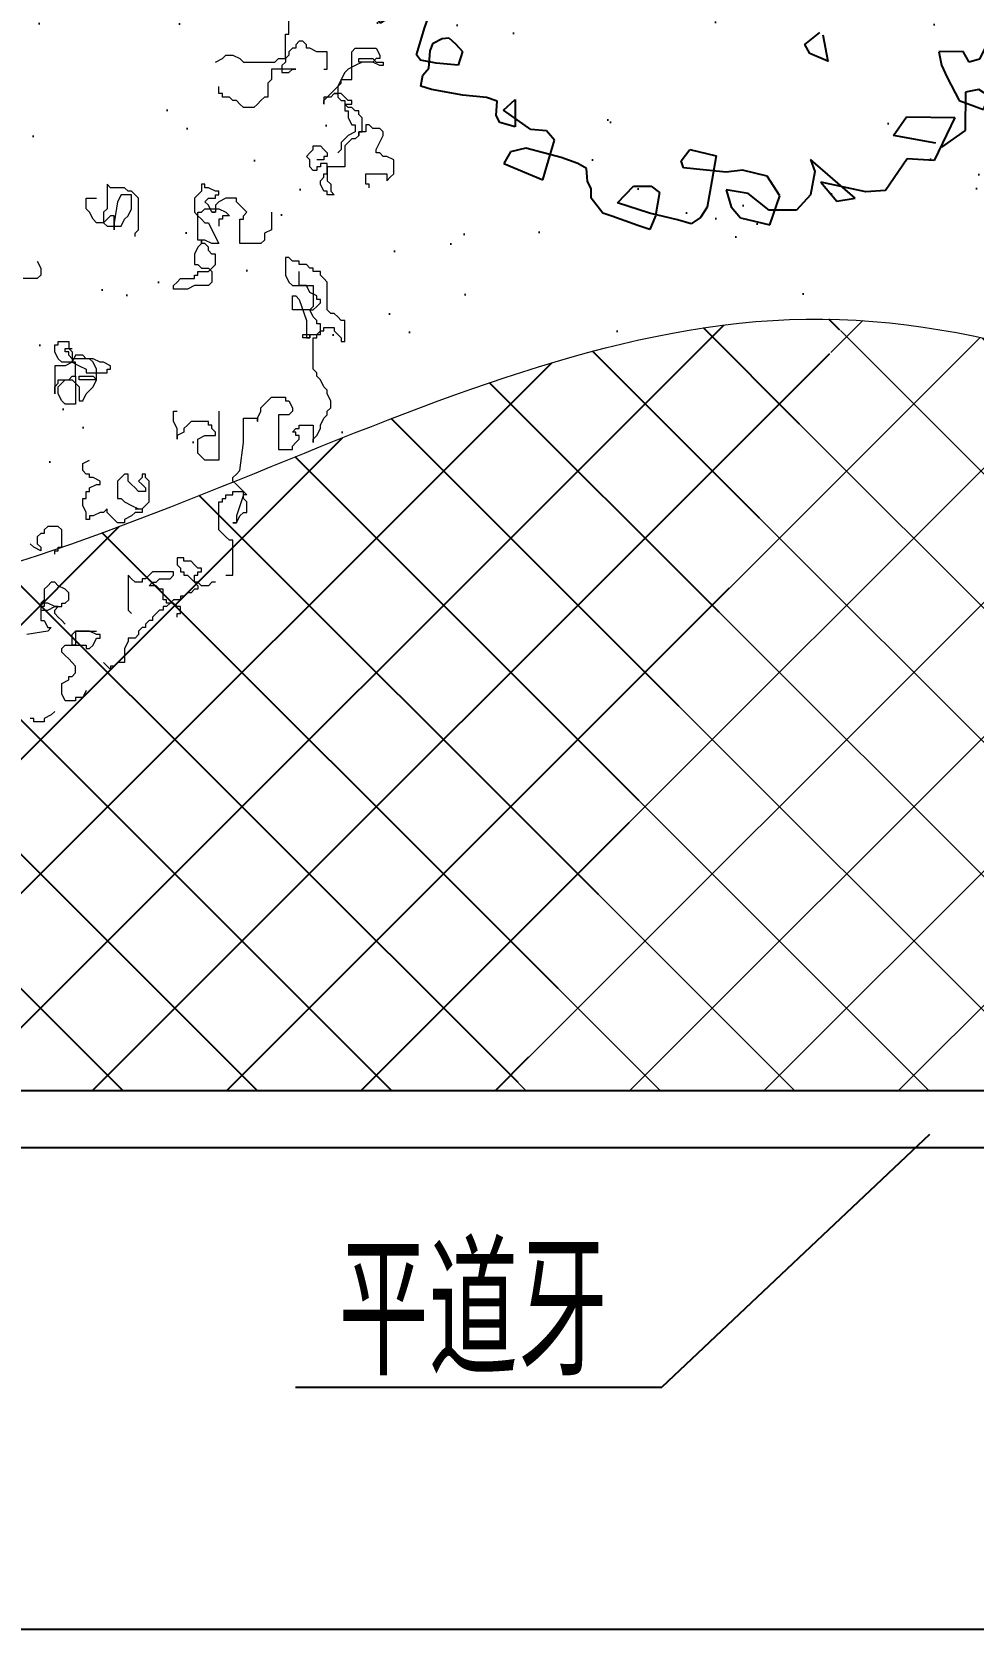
# Model space of a CAD drawing. Extents: x -95 to 325, y -1215 to -918.
# Drawn here: x -1.77 to 20.25, y -1109.9 to -1072.52 of the extents above; entities that cross this region are included whole.
import ezdxf

# ---------------------------------------------------------------- set-up
doc = ezdxf.new("R2010")
doc.units = 0
doc.layers.get('0').update_dxf_attribs({"linetype": 'CONTINUOUS'})
for name, color, linetype in [('PP-COM', 7, 'CONTINUOUS'), ('尺寸标注', 7, 'CONTINUOUS'), ('植物', 3, 'CONTINUOUS'), ('福建茶', 76, 'CONTINUOUS'), ('马尼拉草', 80, 'CONTINUOUS')]:
    doc.layers.add(name, color=color, linetype=linetype)
doc.styles.get("Standard").update_dxf_attribs({"font": 'simplex1.shx', "width": 0.7, "bigfont": 'hztxt.shx'})

# ---------------------------------------------------------------- blocks, each defined once
blk = doc.blocks.new('tulia')
at = {"color": 3, "lineweight": 0}
for p, q in [((196.65, 274.966), (196.65, 275.026)), ((196.65, 275.026), (196.83, 275.026)), ((196.83, 275.026), (196.83, 274.966)), ((196.471, 274.847), (196.531, 274.906)), ((196.531, 274.906), (196.65, 274.966)), ((196.83, 274.966), (196.889, 274.966)), ((195.934, 274.488), (195.993, 274.608)), ((195.993, 274.608), (196.113, 274.608)), ((196.113, 274.608), (196.113, 274.667)), ((196.113, 274.667), (196.292, 274.667)), ((196.292, 274.667), (196.352, 274.548)), ((196.352, 274.548), (196.352, 274.369)), ((196.173, 274.25), (196.113, 274.19)), ((196.113, 274.19), (196.113, 274.071)), ((196.232, 274.25), (196.173, 274.25)), ((196.352, 274.369), (196.232, 274.309)), ((196.232, 274.309), (196.232, 274.25)), ((195.277, 273.772), (195.277, 274.011)), ((195.277, 274.011), (195.396, 274.011)), ((195.396, 274.011), (195.456, 274.071)), ((195.456, 274.071), (195.516, 274.071)), ((195.516, 274.071), (195.516, 274.13)), ((195.516, 274.13), (195.635, 274.011)), ((196.113, 274.071), (196.173, 274.011)), ((196.173, 274.011), (196.232, 273.951)), ((196.232, 273.951), (196.292, 273.892)), ((196.292, 273.892), (196.352, 273.832)), ((195.217, 273.653), (195.277, 273.772)), ((195.217, 273.593), (195.217, 273.653)), ((195.814, 273.713), (195.755, 273.593)), ((195.874, 273.772), (195.814, 273.713)), ((195.934, 273.772), (195.874, 273.772)), ((195.934, 273.713), (195.934, 273.772)), ((196.292, 273.713), (195.934, 273.713)), ((196.113, 273.474), (196.113, 273.713)), ((196.113, 273.713), (196.173, 273.713)), ((196.173, 273.713), (196.173, 273.534)), ((196.352, 273.772), (196.292, 273.713)), ((196.352, 273.832), (196.352, 273.772)), ((194.859, 273.295), (194.919, 273.355)), ((194.919, 273.355), (194.919, 273.414)), ((194.919, 273.414), (194.978, 273.414)), ((194.978, 273.414), (195.038, 273.474)), ((195.038, 273.534), (195.098, 273.593)), ((195.038, 273.474), (195.038, 273.534)), ((195.098, 273.593), (195.217, 273.593)), ((195.755, 273.593), (195.695, 273.593)), ((195.695, 273.593), (195.695, 273.534)), ((195.695, 273.534), (195.755, 273.534)), ((195.755, 273.534), (195.874, 273.474)), ((196.113, 273.474), (195.755, 273.474)), ((195.874, 273.474), (196.113, 273.474)), ((196.173, 273.534), (196.113, 273.474)), ((196.292, 273.355), (196.352, 273.295)), ((196.531, 273.414), (196.591, 273.474)), ((196.591, 273.414), (196.531, 273.414)), ((196.591, 273.474), (196.949, 273.534)), ((196.65, 273.295), (196.591, 273.414)), ((194.381, 273.176), (194.321, 273.176)), ((194.321, 273.176), (194.321, 273.056)), ((194.381, 273.235), (194.381, 273.176)), ((194.62, 273.056), (194.62, 273.116)), ((194.62, 273.116), (194.68, 273.116)), ((194.68, 273.116), (194.739, 273.176)), ((194.739, 273.176), (194.799, 273.235)), ((194.799, 273.235), (194.799, 273.295)), ((194.799, 273.295), (194.859, 273.295)), ((195.217, 273.116), (195.157, 273.176)), ((195.217, 272.519), (195.217, 273.116)), ((196.352, 273.295), (196.412, 273.235)), ((196.412, 273.235), (196.471, 273.176)), ((196.471, 273.116), (196.412, 273.056)), ((196.471, 273.176), (196.471, 273.116)), ((196.591, 273.116), (196.471, 273.056)), ((196.71, 273.116), (196.591, 273.116)), ((196.71, 273.295), (196.65, 273.295)), ((196.71, 273.056), (196.71, 273.295)), ((196.71, 272.997), (196.71, 273.116)), ((194.082, 272.758), (194.142, 272.818)), ((194.142, 272.818), (194.202, 272.818)), ((194.202, 272.818), (194.262, 272.877)), ((194.262, 272.877), (194.321, 272.877)), ((194.321, 273.056), (194.381, 273.056)), ((194.321, 272.877), (194.321, 272.937)), ((194.321, 272.937), (194.441, 272.937)), ((194.381, 273.056), (194.441, 272.997)), ((194.441, 272.937), (194.5, 272.997)), ((194.441, 272.997), (194.56, 272.997)), ((194.5, 272.997), (194.56, 273.056)), ((194.56, 273.056), (194.62, 273.056)), ((194.56, 272.997), (194.56, 272.937)), ((194.56, 272.937), (194.62, 272.937)), ((194.62, 272.937), (194.62, 272.758)), ((196.292, 272.997), (196.232, 272.937)), ((196.232, 272.937), (196.232, 272.818)), ((196.232, 272.818), (196.292, 272.758)), ((196.352, 272.997), (196.292, 272.997)), ((196.412, 273.056), (196.352, 273.056)), ((196.352, 273.056), (196.352, 272.997)), ((196.471, 273.056), (196.412, 273.056)), ((196.412, 273.056), (196.471, 273.056)), ((196.471, 273.056), (196.591, 272.997)), ((196.591, 272.997), (196.65, 272.997)), ((196.65, 272.997), (196.65, 273.056)), ((196.65, 273.056), (196.71, 273.056)), ((196.65, 272.937), (196.71, 272.997)), ((196.65, 272.758), (196.65, 272.937)), ((193.545, 272.519), (193.425, 272.519)), ((193.425, 272.519), (193.425, 271.922)), ((193.724, 272.638), (193.784, 272.638)), ((193.784, 272.638), (193.844, 272.698)), ((193.844, 272.698), (193.963, 272.698)), ((193.963, 272.698), (194.023, 272.638)), ((194.023, 272.698), (194.023, 272.758)), ((194.023, 272.758), (194.082, 272.758)), ((194.082, 272.638), (194.023, 272.698)), ((194.023, 272.638), (194.082, 272.638)), ((194.082, 272.519), (194.023, 272.519)), ((194.023, 272.519), (194.023, 272.459)), ((194.082, 272.638), (194.082, 272.519)), ((194.142, 272.579), (194.082, 272.638)), ((194.202, 272.519), (194.142, 272.579)), ((194.262, 272.519), (194.202, 272.519)), ((194.262, 272.459), (194.262, 272.519)), ((194.5, 272.579), (194.441, 272.519)), ((194.441, 272.519), (194.441, 272.459)), ((194.68, 272.579), (194.5, 272.579)), ((194.62, 272.758), (194.68, 272.758)), ((194.68, 272.758), (194.739, 272.698)), ((194.739, 272.638), (194.68, 272.579)), ((194.739, 272.698), (194.859, 272.698)), ((194.799, 272.638), (194.739, 272.638)), ((194.859, 272.698), (194.799, 272.638)), ((194.799, 272.459), (194.859, 272.519)), ((194.859, 272.519), (194.919, 272.579)), ((194.919, 272.579), (194.978, 272.579)), ((194.978, 272.579), (194.978, 272.638)), ((194.978, 272.638), (195.098, 272.638)), ((195.098, 272.638), (195.157, 272.579)), ((195.157, 272.579), (195.217, 272.519)), ((196.292, 272.758), (196.412, 272.698)), ((196.412, 272.698), (196.471, 272.638)), ((196.471, 272.638), (196.531, 272.638)), ((196.531, 272.638), (196.591, 272.698)), ((196.591, 272.698), (196.65, 272.758)), ((194.023, 272.459), (193.963, 272.459)), ((193.963, 272.459), (193.963, 272.4)), ((193.963, 272.4), (194.023, 272.4)), ((194.023, 272.4), (194.082, 272.34)), ((194.082, 272.34), (194.142, 272.28)), ((194.142, 272.28), (194.262, 272.28)), ((194.321, 272.459), (194.262, 272.459)), ((194.262, 272.28), (194.262, 272.221)), ((194.321, 272.4), (194.321, 272.459)), ((194.381, 272.34), (194.321, 272.4)), ((194.381, 272.221), (194.381, 272.34)), ((194.441, 272.459), (194.799, 272.459)), ((194.262, 272.221), (194.381, 272.221)), ((196.412, 272.042), (196.352, 272.042)), ((196.352, 272.042), (196.352, 271.743)), ((196.471, 272.101), (196.412, 272.101)), ((196.412, 272.101), (196.412, 272.042)), ((196.471, 272.161), (196.471, 272.101)), ((196.71, 272.042), (196.71, 272.101)), ((196.71, 272.101), (196.83, 272.042)), ((196.77, 271.982), (196.71, 272.042)), ((196.77, 271.863), (196.77, 271.982)), ((196.83, 272.042), (196.889, 271.982)), ((193.425, 271.922), (193.485, 271.922)), ((193.485, 271.922), (193.545, 271.863)), ((193.545, 271.863), (193.605, 271.803)), ((193.605, 271.803), (193.664, 271.743)), ((193.664, 271.743), (193.664, 271.266)), ((196.352, 271.743), (196.412, 271.684)), ((196.591, 271.684), (196.65, 271.743)), ((196.65, 271.743), (196.65, 271.803)), ((196.65, 271.803), (196.71, 271.803)), ((196.71, 271.803), (196.77, 271.863)), ((193.246, 271.445), (193.187, 271.445)), ((193.187, 271.445), (193.187, 271.266)), ((193.246, 271.147), (193.366, 271.505)), ((193.306, 271.505), (193.246, 271.445)), ((193.366, 271.624), (193.306, 271.505)), ((193.366, 271.505), (193.366, 271.624)), ((193.366, 271.624), (193.425, 271.624)), ((193.425, 271.624), (193.366, 271.624)), ((194.978, 271.385), (194.978, 271.445)), ((194.978, 271.445), (195.098, 271.445)), ((195.098, 271.445), (195.157, 271.505)), ((195.157, 271.505), (195.277, 271.564)), ((195.277, 271.564), (195.277, 271.624)), ((195.277, 271.624), (195.396, 271.624)), ((195.396, 271.624), (195.456, 271.564)), ((195.456, 271.564), (195.575, 271.445)), ((195.575, 271.445), (195.575, 271.385)), ((195.575, 271.385), (195.635, 271.445)), ((195.635, 271.445), (195.695, 271.445)), ((195.695, 271.445), (195.814, 271.505)), ((195.814, 271.505), (195.874, 271.505)), ((195.874, 271.505), (195.874, 271.564)), ((195.874, 271.564), (195.934, 271.564)), ((195.934, 271.564), (195.934, 271.445)), ((195.934, 271.445), (195.993, 271.326)), ((196.412, 271.684), (196.591, 271.684)), ((193.187, 271.266), (193.246, 271.206)), ((193.246, 271.206), (193.246, 271.087)), ((193.605, 271.206), (193.545, 271.206)), ((193.545, 271.206), (193.545, 271.147)), ((193.664, 271.266), (193.605, 271.266)), ((193.605, 271.266), (193.605, 271.206)), ((194.919, 271.326), (194.859, 271.266)), ((194.859, 271.266), (194.859, 270.908)), ((194.978, 271.385), (194.919, 271.326)), ((195.098, 271.385), (194.978, 271.385)), ((195.038, 271.385), (194.978, 271.385)), ((195.157, 271.326), (195.038, 271.385)), ((195.277, 271.266), (195.157, 271.326)), ((195.337, 271.206), (195.277, 271.266)), ((195.396, 271.206), (195.337, 271.206)), ((195.396, 270.908), (195.396, 271.206)), ((195.993, 271.206), (195.934, 271.206)), ((195.934, 271.206), (195.934, 271.087)), ((195.993, 271.326), (195.993, 271.206)), ((193.246, 271.087), (193.187, 271.147)), ((193.187, 271.147), (193.246, 271.147)), ((193.425, 271.087), (193.246, 271.087)), ((193.246, 271.087), (193.306, 271.027)), ((193.306, 271.027), (193.366, 270.968)), ((193.366, 270.968), (193.425, 270.908)), ((193.545, 271.147), (193.425, 271.147)), ((193.425, 271.147), (193.425, 271.087)), ((193.425, 270.908), (193.425, 270.848)), ((194.859, 270.908), (194.919, 270.848)), ((194.919, 271.027), (194.919, 271.087)), ((194.919, 271.087), (195.038, 271.087)), ((194.978, 270.968), (194.919, 271.027)), ((195.038, 270.908), (194.978, 270.968)), ((194.978, 270.848), (195.038, 270.908)), ((195.038, 271.087), (195.098, 271.027)), ((195.098, 271.027), (195.157, 270.968)), ((195.157, 270.968), (195.217, 270.908)), ((195.217, 270.908), (195.217, 270.789)), ((195.337, 270.848), (195.396, 270.908)), ((195.755, 270.968), (195.695, 270.968)), ((195.695, 270.968), (195.695, 270.908)), ((195.695, 270.908), (195.814, 270.848)), ((195.874, 271.027), (195.755, 270.968)), ((195.934, 271.087), (195.874, 271.087)), ((195.874, 271.087), (195.874, 271.027)), ((193.306, 270.729), (193.246, 270.251)), ((193.366, 270.789), (193.306, 270.729)), ((193.425, 270.848), (193.366, 270.789)), ((194.919, 270.848), (194.919, 270.789)), ((194.919, 270.789), (194.978, 270.789)), ((194.978, 270.789), (194.978, 270.848)), ((195.217, 270.789), (195.277, 270.789)), ((195.277, 270.789), (195.337, 270.848)), ((195.814, 270.848), (195.874, 270.848)), ((195.874, 270.848), (195.874, 270.789)), ((195.874, 270.789), (195.934, 270.789)), ((195.993, 270.609), (195.874, 270.55)), ((195.934, 270.789), (195.993, 270.729)), ((195.993, 270.729), (195.993, 270.609)), ((192.41, 270.371), (192.41, 270.311)), ((192.649, 270.371), (192.41, 270.371)), ((192.649, 269.774), (192.649, 270.371)), ((193.664, 269.714), (193.664, 270.55)), ((193.664, 270.55), (193.903, 270.55)), ((193.903, 270.55), (194.023, 270.43)), ((194.023, 270.43), (194.023, 270.192)), ((191.992, 270.132), (191.932, 270.013)), ((192.052, 270.192), (191.992, 270.132)), ((192.052, 269.953), (192.052, 270.251)), ((192.052, 270.251), (192.052, 270.192)), ((192.35, 270.251), (192.291, 270.192)), ((192.291, 270.192), (192.291, 270.132)), ((192.291, 270.132), (192.35, 270.132)), ((192.41, 270.311), (192.35, 270.251)), ((192.35, 270.132), (192.35, 270.072)), ((192.35, 270.072), (192.41, 270.072)), ((192.41, 270.072), (192.35, 270.013)), ((193.246, 270.251), (193.246, 269.834)), ((193.903, 270.132), (193.724, 270.132)), ((193.724, 270.132), (193.724, 270.072)), ((193.724, 270.072), (193.784, 270.013)), ((194.023, 270.192), (193.903, 270.132)), ((194.262, 270.072), (194.381, 270.132)), ((194.262, 270.013), (194.262, 270.072)), ((194.381, 270.132), (194.381, 270.192)), ((194.381, 270.192), (194.381, 270.013)), ((191.873, 269.834), (191.813, 269.774)), ((191.932, 269.953), (191.873, 269.834)), ((191.932, 270.013), (191.932, 269.953)), ((192.291, 269.953), (192.052, 269.953)), ((192.35, 270.013), (192.291, 270.013)), ((192.291, 270.013), (192.291, 269.953)), ((193.007, 269.834), (192.948, 269.714)), ((193.007, 269.834), (193.007, 269.893)), ((193.007, 269.893), (193.007, 269.834)), ((193.246, 269.834), (193.007, 269.834)), ((193.784, 270.013), (193.784, 269.953)), ((193.784, 269.953), (193.844, 269.953)), ((193.844, 269.953), (193.844, 269.893)), ((193.844, 269.893), (194.142, 269.893)), ((194.142, 269.893), (194.202, 269.953)), ((194.202, 269.953), (194.262, 270.013)), ((194.381, 270.013), (194.441, 269.893)), ((194.441, 269.893), (194.441, 269.714)), ((191.813, 269.714), (191.753, 269.655)), ((191.753, 269.655), (191.753, 269.535)), ((191.753, 269.535), (191.813, 269.416)), ((191.813, 269.774), (191.813, 269.714)), ((192.41, 269.714), (192.47, 269.774)), ((192.41, 269.655), (192.41, 269.714)), ((192.47, 269.535), (192.41, 269.655)), ((192.47, 269.774), (192.649, 269.774)), ((192.53, 269.535), (192.47, 269.535)), ((192.53, 269.476), (192.53, 269.535)), ((192.828, 269.535), (192.769, 269.476)), ((192.888, 269.595), (192.828, 269.535)), ((192.948, 269.655), (192.888, 269.595)), ((192.948, 269.714), (192.948, 269.655)), ((194.441, 269.714), (194.381, 269.714)), ((195.993, 269.535), (195.934, 269.416)), ((196.053, 269.535), (195.993, 269.535)), ((196.053, 269.297), (196.053, 269.535)), ((196.113, 269.118), (196.113, 269.595)), ((196.113, 269.595), (196.292, 269.595)), ((196.292, 269.595), (196.352, 269.535)), ((196.352, 269.535), (196.412, 269.416)), ((191.813, 269.416), (191.813, 269.356)), ((191.813, 269.356), (191.873, 269.297)), ((191.873, 269.297), (191.932, 269.177)), ((192.769, 269.476), (192.53, 269.476)), ((195.814, 269.297), (195.755, 269.177)), ((195.934, 269.416), (195.814, 269.297)), ((196.113, 269.237), (196.053, 269.297)), ((196.173, 269.177), (196.113, 269.237)), ((196.352, 269.237), (196.292, 269.177)), ((196.412, 269.297), (196.352, 269.237)), ((196.412, 269.416), (196.412, 269.297)), ((196.471, 269.297), (196.412, 269.237)), ((196.412, 269.237), (196.412, 269.177)), ((196.471, 268.939), (196.471, 269.416)), ((196.471, 269.416), (196.471, 269.297)), ((191.932, 269.177), (191.992, 269.118)), ((191.992, 269.118), (191.992, 269.058)), ((191.992, 269.058), (192.052, 268.998)), ((192.052, 268.998), (192.052, 268.461)), ((195.575, 268.998), (195.516, 268.998)), ((195.516, 268.998), (195.516, 268.939)), ((195.934, 269.058), (195.575, 269.058)), ((195.575, 269.058), (195.575, 268.998)), ((195.755, 269.177), (196.053, 269.177)), ((195.814, 269.118), (195.755, 269.177)), ((195.755, 269.177), (195.755, 268.998)), ((195.755, 268.998), (195.814, 268.879)), ((196.053, 269.118), (195.814, 269.118)), ((195.934, 268.998), (195.934, 269.058)), ((196.053, 268.939), (195.934, 268.998)), ((196.053, 269.177), (196.053, 269.118)), ((196.173, 269.118), (196.113, 269.118)), ((196.113, 269.118), (196.113, 268.879)), ((196.232, 269.177), (196.173, 269.118)), ((196.412, 269.177), (196.173, 269.177)), ((196.292, 269.177), (196.232, 269.177)), ((195.516, 268.939), (195.635, 268.879)), ((195.635, 268.879), (195.695, 268.879)), ((195.695, 268.879), (195.814, 268.819)), ((195.814, 268.879), (195.874, 268.819)), ((195.814, 268.819), (195.934, 268.819)), ((195.874, 268.819), (196.173, 268.819)), ((195.934, 268.819), (195.993, 268.759)), ((195.993, 268.759), (196.113, 268.759)), ((196.173, 268.879), (196.053, 268.939)), ((196.113, 268.879), (196.173, 268.879)), ((196.113, 268.759), (196.173, 268.879)), ((196.173, 268.879), (196.292, 268.939)), ((196.173, 268.879), (196.352, 268.879)), ((196.173, 268.7), (196.173, 268.879)), ((196.173, 268.819), (196.232, 268.759)), ((196.232, 268.64), (196.173, 268.7)), ((196.232, 268.759), (196.232, 268.7)), ((196.232, 268.7), (196.292, 268.7)), ((196.292, 268.939), (196.471, 268.939)), ((196.292, 268.7), (196.292, 268.64)), ((196.352, 268.879), (196.412, 268.819)), ((196.412, 268.819), (196.471, 268.7)), ((196.471, 268.7), (196.471, 268.58)), ((191.574, 268.521), (191.514, 268.521)), ((191.514, 268.521), (191.514, 268.163)), ((191.574, 268.461), (191.574, 268.521)), ((191.694, 268.342), (191.574, 268.461)), ((192.052, 268.461), (191.992, 268.461)), ((191.992, 268.461), (191.992, 268.401)), ((192.171, 268.461), (192.112, 268.461)), ((192.112, 268.461), (192.112, 268.401)), ((192.112, 268.401), (192.112, 268.461)), ((192.112, 268.461), (192.231, 268.461)), ((192.171, 268.163), (192.171, 268.461)), ((192.231, 268.461), (192.231, 268.401)), ((196.292, 268.64), (196.173, 268.64)), ((196.232, 268.521), (196.232, 268.64)), ((196.412, 268.521), (196.232, 268.521)), ((196.471, 268.58), (196.412, 268.58)), ((196.412, 268.58), (196.412, 268.521)), ((191.514, 268.163), (191.574, 268.163)), ((191.574, 268.163), (191.634, 268.103)), ((191.694, 268.282), (191.694, 268.342)), ((191.873, 268.282), (191.694, 268.282)), ((191.932, 268.342), (191.873, 268.342)), ((191.873, 268.342), (191.873, 268.282)), ((191.992, 268.401), (191.932, 268.342)), ((192.231, 268.401), (191.932, 268.401)), ((191.932, 268.401), (191.932, 268.222)), ((191.932, 268.222), (191.992, 268.222)), ((191.992, 268.222), (191.992, 268.163)), ((191.992, 268.163), (192.052, 268.103)), ((192.291, 267.805), (192.171, 268.163)), ((191.634, 268.103), (191.694, 268.043)), ((191.694, 268.043), (191.753, 268.043)), ((191.753, 268.043), (191.813, 267.984)), ((191.813, 267.984), (191.813, 267.506)), ((191.992, 267.924), (191.932, 267.864)), ((192.052, 267.984), (191.992, 267.924)), ((192.052, 268.103), (192.112, 267.984)), ((192.052, 267.924), (192.112, 267.984)), ((192.112, 267.984), (192.052, 267.984)), ((192.052, 267.566), (192.052, 267.924)), ((192.112, 267.984), (192.41, 267.984)), ((192.41, 267.984), (192.41, 267.745)), ((191.932, 267.864), (191.932, 267.805)), ((191.932, 267.805), (191.992, 267.805)), ((191.992, 267.805), (191.992, 267.745)), ((191.992, 267.745), (192.112, 267.685)), ((192.112, 267.685), (192.171, 267.566)), ((192.35, 267.745), (192.291, 267.805)), ((192.41, 267.745), (192.35, 267.745)), ((194.082, 267.566), (194.202, 267.626)), ((194.202, 267.626), (194.441, 267.626)), ((194.441, 267.626), (194.441, 267.566)), ((191.813, 267.506), (191.873, 267.447)), ((191.873, 267.447), (191.932, 267.387)), ((191.932, 267.387), (191.932, 267.327)), ((191.932, 267.327), (192.052, 267.327)), ((192.41, 267.566), (192.052, 267.566)), ((192.052, 267.327), (192.052, 267.268)), ((192.171, 267.566), (192.291, 267.566)), ((192.291, 267.566), (192.291, 267.327)), ((192.47, 267.506), (192.41, 267.566)), ((192.53, 267.387), (192.47, 267.506)), ((192.53, 267.089), (192.53, 267.387)), ((193.784, 267.506), (193.844, 267.566)), ((193.784, 267.327), (193.784, 267.506)), ((193.844, 267.268), (193.784, 267.327)), ((193.844, 267.327), (193.784, 267.268)), ((193.844, 267.566), (194.082, 267.566)), ((194.023, 267.327), (193.844, 267.327)), ((194.082, 267.387), (194.023, 267.387)), ((194.023, 267.387), (194.023, 267.327)), ((194.321, 267.447), (194.082, 267.447)), ((194.082, 267.447), (194.082, 267.387)), ((194.381, 267.506), (194.321, 267.447)), ((194.441, 267.566), (194.381, 267.506)), ((196.71, 267.387), (196.77, 267.447)), ((196.71, 267.268), (196.71, 267.387)), ((196.77, 267.447), (197.009, 267.447)), ((192.052, 267.268), (192.112, 267.268)), ((192.112, 267.268), (192.171, 267.208)), ((192.171, 267.208), (192.291, 267.208)), ((192.291, 267.208), (192.291, 267.148)), ((192.291, 267.148), (192.41, 267.148)), ((192.41, 267.148), (192.47, 267.089)), ((192.47, 267.089), (192.53, 267.089)), ((193.784, 267.268), (193.724, 267.208)), ((193.724, 267.208), (193.724, 267.029)), ((193.963, 267.268), (193.844, 267.268)), ((194.023, 267.208), (193.963, 267.268)), ((194.082, 267.208), (194.023, 267.208)), ((194.082, 267.029), (194.082, 267.208)), ((196.77, 267.148), (196.71, 267.268)), ((192.888, 266.79), (192.948, 266.85)), ((192.888, 266.671), (192.888, 266.79)), ((192.948, 266.85), (193.306, 266.85)), ((193.306, 266.85), (193.306, 266.432)), ((193.784, 266.611), (193.664, 266.85)), ((193.664, 266.85), (193.784, 266.85)), ((193.724, 267.029), (193.784, 267.029)), ((193.784, 267.029), (193.844, 266.969)), ((193.784, 266.85), (193.903, 266.79)), ((193.844, 266.969), (193.844, 266.91)), ((193.844, 266.91), (193.903, 266.85)), ((193.903, 266.85), (193.963, 266.85)), ((193.903, 266.79), (193.963, 266.79)), ((193.963, 266.85), (194.023, 266.91)), ((193.963, 266.79), (193.963, 266.85)), ((193.963, 266.85), (193.963, 266.79)), ((193.963, 266.79), (194.023, 266.79)), ((194.023, 266.91), (194.082, 267.029)), ((194.023, 266.79), (194.023, 266.313)), ((192.769, 266.611), (192.888, 266.671)), ((192.769, 266.313), (192.769, 266.611)), ((193.664, 266.432), (193.664, 266.551)), ((193.844, 266.492), (193.784, 266.611)), ((195.098, 266.671), (195.038, 266.611)), ((195.038, 266.611), (195.038, 266.074)), ((195.098, 266.73), (195.098, 266.671)), ((195.337, 266.551), (195.277, 266.432)), ((195.575, 266.551), (195.337, 266.551)), ((195.456, 266.492), (195.456, 266.611)), ((195.456, 266.611), (195.456, 266.372)), ((195.635, 266.492), (195.575, 266.551)), ((193.246, 266.372), (193.187, 266.313)), ((193.187, 266.313), (193.246, 266.253)), ((193.306, 266.432), (193.246, 266.432)), ((193.246, 266.432), (193.246, 266.372)), ((193.246, 266.253), (193.306, 266.193)), ((193.485, 266.372), (193.605, 266.372)), ((193.545, 266.313), (193.485, 266.372)), ((193.664, 266.253), (193.545, 266.313)), ((193.605, 266.372), (193.605, 266.432)), ((193.605, 266.432), (193.664, 266.432)), ((193.903, 266.253), (193.664, 266.253)), ((193.724, 266.193), (193.724, 266.313)), ((193.724, 266.313), (193.784, 266.313)), ((193.784, 266.313), (193.724, 266.313)), ((193.724, 266.313), (193.784, 266.313)), ((193.784, 266.313), (193.844, 266.193)), ((193.903, 266.492), (193.844, 266.492)), ((193.963, 266.432), (193.903, 266.492)), ((193.963, 266.313), (193.903, 266.253)), ((194.023, 266.372), (193.963, 266.432)), ((194.023, 266.313), (193.963, 266.313)), ((194.082, 266.313), (194.023, 266.372)), ((194.082, 266.074), (194.082, 266.313)), ((195.217, 266.372), (195.157, 266.253)), ((195.157, 266.253), (195.157, 266.014)), ((195.277, 266.432), (195.217, 266.372)), ((195.396, 266.134), (195.456, 266.492)), ((195.456, 266.372), (195.516, 266.372)), ((195.516, 266.372), (195.575, 266.432)), ((195.575, 266.432), (195.635, 266.492)), ((195.575, 266.253), (195.635, 266.313)), ((195.575, 265.835), (195.575, 266.253)), ((195.635, 266.313), (195.635, 266.492)), ((195.635, 266.492), (195.755, 266.492)), ((195.755, 266.492), (195.814, 266.432)), ((195.814, 266.432), (195.874, 266.313)), ((195.874, 266.313), (195.934, 266.253)), ((195.934, 266.253), (195.934, 266.074)), ((191.753, 265.955), (191.694, 266.014)), ((191.694, 266.014), (191.813, 266.014)), ((191.813, 266.014), (191.813, 265.955)), ((193.306, 266.193), (193.366, 266.134)), ((193.366, 266.134), (193.366, 266.074)), ((193.366, 266.074), (193.545, 266.074)), ((193.545, 266.074), (193.664, 266.134)), ((193.664, 266.134), (193.724, 266.193)), ((193.724, 266.014), (193.664, 266.014)), ((193.664, 266.014), (193.664, 265.955)), ((193.844, 266.074), (193.724, 266.074)), ((193.724, 266.074), (193.724, 266.014)), ((193.844, 266.193), (193.903, 266.134)), ((193.903, 266.134), (193.844, 266.074)), ((193.963, 265.955), (194.023, 266.014)), ((194.023, 266.014), (194.082, 266.074)), ((195.038, 266.074), (195.098, 266.014)), ((195.098, 266.014), (195.157, 265.955)), ((195.157, 266.014), (195.337, 266.014)), ((195.337, 266.014), (195.396, 266.134)), ((195.934, 266.074), (195.755, 266.074)), ((190.738, 265.716), (190.678, 265.656)), ((190.798, 265.776), (190.738, 265.716)), ((190.798, 265.656), (190.798, 265.776)), ((191.096, 265.895), (191.096, 265.835)), ((191.096, 265.835), (191.156, 265.835)), ((191.156, 265.835), (191.156, 265.656)), ((191.753, 265.835), (191.753, 265.955)), ((191.813, 265.776), (191.753, 265.835)), ((191.813, 265.955), (191.873, 265.955)), ((191.813, 265.537), (191.813, 265.776)), ((191.873, 265.955), (191.932, 265.835)), ((191.932, 265.776), (191.873, 265.716)), ((191.873, 265.716), (191.873, 265.656)), ((191.932, 265.835), (191.932, 265.776)), ((193.664, 265.955), (193.724, 265.955)), ((193.724, 265.955), (193.844, 265.895)), ((193.844, 265.895), (193.903, 265.895)), ((193.903, 265.895), (193.903, 265.835)), ((193.903, 265.835), (193.963, 265.835)), ((193.963, 265.835), (193.963, 265.955)), ((195.157, 265.955), (195.217, 265.955)), ((195.217, 265.955), (195.277, 265.895)), ((195.277, 265.895), (195.516, 265.895)), ((195.516, 265.895), (195.575, 265.835)), ((190.678, 265.656), (190.678, 265.418)), ((190.678, 265.418), (190.798, 265.358)), ((191.156, 265.656), (190.798, 265.656)), ((191.514, 265.179), (191.514, 265.537)), ((191.514, 265.537), (191.813, 265.537)), ((191.873, 265.656), (191.813, 265.656)), ((191.813, 265.656), (191.813, 265.477)), ((191.813, 265.477), (191.932, 265.477)), ((191.873, 265.358), (191.873, 265.418)), ((191.873, 265.418), (191.992, 265.418)), ((191.932, 265.477), (191.932, 265.537)), ((191.932, 265.537), (191.992, 265.537)), ((191.992, 265.537), (191.992, 265.597)), ((191.992, 265.597), (192.052, 265.597)), ((192.052, 265.597), (192.112, 265.537)), ((192.112, 265.537), (192.112, 265.418)), ((192.112, 265.418), (192.171, 265.358)), ((190.798, 265.358), (190.857, 265.358)), ((190.857, 265.358), (190.917, 265.298)), ((190.977, 265.239), (190.857, 265)), ((190.917, 265.298), (190.977, 265.298)), ((190.977, 265.298), (190.977, 265.239)), ((191.395, 265.06), (191.514, 265.179)), ((191.574, 265.239), (191.634, 265.298)), ((191.574, 265.119), (191.574, 265.239)), ((191.813, 265.298), (191.813, 265.358)), ((191.813, 265.358), (191.873, 265.358)), ((191.873, 265.239), (191.813, 265.298)), ((191.932, 265.179), (191.873, 265.239)), ((192.052, 265.179), (191.932, 265.179)), ((192.112, 265.298), (192.052, 265.239)), ((192.052, 265.239), (192.052, 265.179)), ((192.171, 265.358), (192.112, 265.298)), ((190.857, 265), (190.857, 264.94)), ((190.857, 264.94), (190.917, 264.881)), ((190.917, 264.881), (191.037, 264.881)), ((191.037, 264.881), (191.096, 264.821)), ((191.156, 264.821), (191.156, 264.94)), ((191.156, 264.94), (191.275, 264.94)), ((191.275, 264.94), (191.216, 264.94)), ((191.216, 264.94), (191.216, 264.701)), ((191.275, 265), (191.335, 265.06)), ((191.275, 264.94), (191.275, 265)), ((191.275, 265), (191.275, 264.94)), ((191.335, 265.06), (191.395, 265.06)), ((191.335, 264.94), (191.455, 265)), ((191.335, 264.821), (191.335, 264.94)), ((191.455, 265), (191.514, 265.06)), ((191.514, 265.06), (191.574, 265.119)), ((191.096, 264.821), (191.156, 264.821)), ((191.216, 264.701), (191.275, 264.642)), ((191.275, 264.642), (191.275, 264.582)), ((191.395, 264.821), (191.335, 264.821)), ((191.455, 264.701), (191.395, 264.821)), ((191.455, 264.582), (191.455, 264.701)), ((191.275, 264.582), (191.335, 264.582)), ((191.335, 264.582), (191.395, 264.522)), ((191.395, 264.522), (191.455, 264.522)), ((191.514, 264.463), (191.395, 264.463)), ((191.395, 264.463), (191.395, 264.403)), ((191.395, 264.403), (191.455, 264.403)), ((191.514, 264.582), (191.455, 264.582)), ((191.455, 264.522), (191.514, 264.463)), ((191.455, 264.403), (191.514, 264.343)), ((191.514, 264.403), (191.514, 264.582)), ((191.574, 264.403), (191.514, 264.403)), ((191.514, 264.343), (191.574, 264.284)), ((191.634, 264.343), (191.574, 264.403)), ((191.634, 264.284), (191.634, 264.343)), ((191.694, 264.284), (191.753, 264.343)), ((191.753, 264.343), (191.873, 264.343)), ((191.813, 264.343), (191.753, 264.284)), ((191.873, 264.403), (191.813, 264.343)), ((191.873, 264.343), (191.873, 264.463)), ((191.873, 264.463), (191.873, 264.403)), ((192.828, 264.105), (192.828, 264.343)), ((192.828, 264.343), (192.888, 264.343)), ((192.888, 264.343), (192.948, 264.403)), ((192.948, 264.403), (193.007, 264.463)), ((193.007, 264.463), (193.067, 264.522)), ((193.067, 264.522), (193.246, 264.522)), ((193.246, 264.522), (193.306, 264.463)), ((193.306, 264.463), (193.366, 264.403)), ((193.366, 264.403), (193.425, 264.403)), ((193.425, 264.403), (193.485, 264.343)), ((193.485, 264.343), (193.605, 264.343)), ((193.605, 264.343), (193.605, 264.284)), ((191.574, 264.284), (191.694, 264.284)), ((191.634, 264.164), (191.574, 264.105)), ((191.574, 264.045), (191.634, 264.164)), ((191.574, 264.105), (191.574, 264.045)), ((191.634, 264.164), (191.634, 264.284)), ((191.634, 264.284), (191.694, 264.284)), ((191.694, 264.284), (191.634, 264.284)), ((191.694, 264.224), (191.634, 264.164)), ((191.753, 264.284), (191.694, 264.224)), ((192.769, 264.045), (192.828, 264.105)), ((193.605, 264.284), (193.664, 264.284)), ((193.664, 264.284), (193.664, 264.164)), ((190.857, 263.747), (190.857, 263.806)), ((190.857, 263.806), (190.917, 263.806)), ((190.917, 263.806), (191.037, 263.747)), ((191.216, 263.747), (191.335, 263.806)), ((191.335, 263.806), (191.455, 263.866)), ((191.574, 264.045), (191.395, 264.045)), ((191.395, 264.045), (191.395, 263.568)), ((191.455, 263.866), (191.514, 263.926)), ((191.514, 263.926), (191.574, 264.045)), ((191.873, 263.866), (191.813, 263.866)), ((191.813, 263.866), (191.813, 263.568)), ((192.41, 263.866), (192.35, 263.866)), ((192.35, 263.866), (192.769, 263.866)), ((192.47, 263.926), (192.41, 263.866)), ((192.589, 263.926), (192.47, 263.926)), ((192.53, 263.747), (192.589, 263.806)), ((192.589, 263.806), (192.589, 263.926)), ((192.769, 263.866), (192.769, 264.045)), ((190.977, 263.747), (190.857, 263.747)), ((190.917, 263.627), (190.917, 263.687)), ((190.917, 263.687), (190.977, 263.687)), ((190.977, 263.508), (190.917, 263.627)), ((190.977, 263.687), (191.037, 263.747)), ((191.037, 263.687), (190.977, 263.747)), ((191.335, 263.508), (190.977, 263.508)), ((191.037, 263.747), (191.275, 263.747)), ((191.037, 263.747), (191.216, 263.747)), ((191.275, 263.687), (191.037, 263.687)), ((191.275, 263.747), (191.275, 263.687)), ((191.395, 263.568), (191.335, 263.508)), ((191.813, 263.568), (191.992, 263.568)), ((191.992, 263.568), (192.112, 263.508)), ((192.112, 263.508), (192.171, 263.508)), ((192.171, 263.508), (192.171, 263.448)), ((192.35, 263.448), (192.35, 263.508)), ((192.35, 263.508), (192.41, 263.508)), ((192.41, 263.508), (192.47, 263.568)), ((192.47, 263.627), (192.53, 263.687)), ((192.47, 263.568), (192.47, 263.627)), ((192.53, 263.687), (192.53, 263.747)), ((192.649, 263.687), (192.53, 263.687)), ((192.53, 263.687), (192.53, 263.269)), ((192.709, 263.747), (192.649, 263.687)), ((193.246, 263.747), (192.709, 263.747)), ((193.306, 263.687), (193.246, 263.747)), ((193.425, 263.627), (193.306, 263.687)), ((193.545, 263.627), (193.425, 263.627)), ((193.605, 263.687), (193.545, 263.627)), ((193.724, 263.747), (193.605, 263.687)), ((192.171, 263.448), (192.231, 263.389)), ((192.231, 263.389), (192.291, 263.389)), ((192.291, 263.389), (192.35, 263.448)), ((192.53, 263.269), (192.47, 263.269)), ((192.47, 263.269), (192.47, 263.031))]:
    blk.add_line(p, q, dxfattribs=at)
blk = doc.blocks.new('tuli')
at = {"color": 3}
blk.add_blockref('tulia', (-25.998, 9.206), dxfattribs=at)
blk = doc.blocks.new('A$C3A3013BA')
at = {"layer": '植物', "color": 3}
for p, q in [((5024, 9212), (5061, 9378)), ((5061, 9378), (5208, 9360)), ((5208, 9360), (5521, 9304)), ((5521, 9304), (5631, 9286)), ((5631, 9286), (5797, 9139)), ((4453, 9010), (4509, 9139)), ((4509, 9139), (4601, 9231)), ((4601, 9231), (4766, 9212)), ((4766, 9212), (5097, 9194)), ((5024, 8937), (5024, 9212)), ((5097, 9194), (5484, 9139)), ((5484, 9139), (5337, 8918)), ((5797, 9139), (5815, 9029)), ((3423, 8863), (3736, 8918)), ((3699, 9084), (3644, 8734)), ((4049, 9065), (3699, 9084)), ((3736, 8918), (4012, 8771)), ((4177, 8955), (4049, 9065)), ((4269, 8771), (4177, 8955)), ((4453, 8698), (4453, 9010)), ((5134, 8881), (5024, 8937)), ((5337, 8918), (5134, 8881)), ((5815, 9029), (5870, 8955)), ((5870, 8955), (5907, 8808)), ((6386, 9029), (6367, 8863)), ((6864, 8918), (6386, 9029)), ((6809, 8771), (6864, 8918)), ((3294, 8661), (3423, 8863)), ((3644, 8734), (3828, 8532)), ((4012, 8771), (4269, 8771)), ((5907, 8808), (6018, 8771)), ((6018, 8771), (6220, 8734)), ((6220, 8734), (6643, 8698)), ((6367, 8863), (6330, 8550)), ((6643, 8698), (6809, 8771)), ((2981, 8679), (2779, 8606)), ((2779, 8606), (3368, 8256)), ((3202, 8495), (2981, 8679)), ((3294, 8385), (3294, 8661)), ((3828, 8532), (4122, 8514)), ((4122, 8514), (4306, 8569)), ((4306, 8569), (4803, 8606)), ((4453, 8403), (4453, 8698)), ((4840, 8532), (4766, 8385)), ((4803, 8606), (4840, 8532)), ((6330, 8550), (6441, 8459)), ((2264, 8054), (2448, 8459)), ((2448, 8459), (2668, 8514)), ((2668, 8514), (3202, 8495)), ((3368, 8256), (3294, 8385)), ((4766, 8385), (4453, 8403)), ((6441, 8459), (6625, 8477)), ((6625, 8477), (6975, 8311)), ((6864, 8164), (6809, 8477)), ((6809, 8477), (6993, 8459)), ((6993, 8459), (7048, 8385)), ((7048, 8385), (7067, 8219)), ((6975, 8311), (6864, 8164)), ((7067, 8219), (7195, 8201)), ((7195, 8201), (7471, 8219)), ((7471, 8219), (7839, 8219)), ((7839, 8219), (7968, 8201)), ((7968, 8201), (7968, 8072)), ((1803, 7484), (1951, 8017)), ((1951, 8017), (2264, 8054)), ((7968, 8072), (7913, 7980)), ((7913, 7980), (7931, 7778)), ((1656, 7613), (1895, 7852)), ((1969, 7815), (2466, 7815)), ((2466, 7815), (2356, 7576)), ((7563, 7723), (7582, 7888)), ((7582, 7888), (7839, 7907)), ((7839, 7907), (8023, 7907)), ((8023, 7907), (8079, 7852)), ((8079, 7852), (8042, 7521)), ((1730, 7171), (1656, 7613)), ((7655, 7649), (7563, 7723)), ((7747, 7594), (7655, 7649)), ((7821, 7613), (7747, 7594)), ((7913, 7686), (7821, 7613)), ((7931, 7778), (7913, 7686)), ((2356, 7576), (1803, 7484)), ((8042, 7521), (7987, 7190)), ((8557, 7558), (8392, 7410)), ((8852, 7318), (8557, 7558)), ((1491, 7337), (1454, 7171)), ((1785, 7282), (1491, 7337)), ((1969, 7043), (1785, 7282)), ((8392, 7410), (8318, 6987)), ((8520, 7190), (8852, 7318)), ((1454, 7171), (1583, 7116)), ((1583, 7116), (1730, 7171)), ((7987, 7190), (8318, 7153)), ((8318, 7153), (8520, 7190)), ((2061, 6914), (1969, 7043)), ((2116, 6767), (2061, 6914)), ((8318, 6987), (8410, 6693)), ((8833, 6987), (8704, 6822)), ((8944, 6914), (8833, 6987)), ((8852, 6767), (8944, 6914)), ((957, 6528), (939, 6804)), ((939, 6804), (1141, 6785)), ((1141, 6785), (1343, 6730)), ((1343, 6730), (1472, 6656)), ((1472, 6859), (1454, 6638)), ((1583, 6693), (1472, 6859)), ((1472, 6656), (1583, 6693)), ((1583, 6583), (1638, 6767)), ((1638, 6767), (1748, 6822)), ((1748, 6822), (1840, 6712)), ((1840, 6712), (2116, 6767)), ((8410, 6693), (8852, 6767)), ((8704, 6822), (8686, 6693)), ((8686, 6693), (8704, 6509)), ((994, 6638), (478, 6473)), ((975, 6252), (957, 6528)), ((1049, 6326), (994, 6638)), ((1454, 6638), (1583, 6583)), ((8704, 6509), (8668, 6252)), ((478, 6473), (607, 6344)), ((607, 6344), (810, 6270)), ((975, 5535), (1049, 6326)), ((810, 6270), (975, 6252)), ((8668, 6252), (9256, 6123)), ((9256, 6123), (9256, 5847)), ((9036, 5829), (9146, 5884)), ((9072, 5700), (9036, 5829)), ((9146, 5884), (9312, 5921)), ((9256, 5847), (9238, 5737)), ((9312, 5921), (9459, 5737)), ((773, 5516), (883, 5682)), ((883, 5682), (1067, 5682)), ((1067, 5682), (1141, 5682)), ((1141, 5682), (1325, 5480)), ((8907, 5516), (9146, 5608)), ((9072, 5737), (9017, 5627)), ((9017, 5627), (9054, 5498)), ((9238, 5737), (9072, 5700)), ((9146, 5608), (9109, 5369)), ((9459, 5737), (9440, 5682)), ((9440, 5682), (9459, 5498)), ((589, 5333), (773, 5516)), ((1012, 5369), (975, 5535)), ((1251, 5424), (1141, 5241)), ((1325, 5480), (1251, 5424)), ((9036, 5222), (8907, 5516)), ((9054, 5498), (9109, 5498)), ((9109, 5498), (9164, 5535)), ((9164, 5535), (9220, 5498)), ((9220, 5498), (9220, 5277)), ((9459, 5498), (9532, 5461)), ((9532, 5388), (9477, 5130)), ((9532, 5461), (9532, 5388)), ((497, 5204), (37, 5130)), ((589, 5204), (497, 5204)), ((589, 5094), (589, 5333)), ((699, 5185), (589, 5204)), ((1141, 5241), (1012, 5369)), ((8980, 5296), (8833, 5222)), ((8833, 5222), (8852, 4965)), ((8888, 5002), (9036, 5259)), ((9109, 5369), (8980, 5296)), ((9220, 5277), (9036, 5222)), ((9036, 5259), (9072, 4836)), ((37, 5130), (258, 5002)), ((515, 4836), (589, 5094)), ((755, 4873), (699, 5185)), ((9312, 4965), (9367, 5057)), ((9367, 5057), (9735, 5057)), ((9477, 5130), (9477, 4983)), ((9735, 5057), (9753, 4910)), ((258, 5002), (313, 4763)), ((478, 4763), (515, 4836)), ((736, 4560), (755, 4873)), ((8502, 4910), (8465, 4450)), ((8686, 4836), (8502, 4910)), ((9072, 4836), (8686, 4836)), ((8778, 4910), (8741, 4560)), ((9017, 4689), (8778, 4910)), ((8852, 4965), (8888, 5002)), ((9404, 4836), (9312, 4965)), ((9477, 4983), (9404, 4836)), ((9753, 4910), (9643, 4652)), ((313, 4763), (478, 4763)), ((8465, 4450), (9017, 4689)), ((9201, 4744), (9146, 4487)), ((9643, 4652), (9201, 4744)), ((699, 4192), (736, 4560)), ((8741, 4560), (8760, 4432)), ((9146, 4487), (9128, 4303)), ((8428, 4192), (8428, 4413)), ((8428, 4413), (8594, 4229)), ((8760, 4432), (8668, 4211)), ((9128, 4303), (9238, 4101)), ((184, 3953), (276, 4174)), ((276, 4174), (497, 4248)), ((497, 4248), (681, 4248)), ((681, 4248), (920, 4229)), ((847, 4027), (699, 4192)), ((920, 4229), (994, 4064)), ((8704, 3733), (8263, 4156)), ((8263, 4156), (8410, 3990)), ((8520, 3990), (8392, 4174)), ((8392, 4174), (8686, 4082)), ((8668, 4211), (8428, 4192)), ((8594, 4229), (8594, 4027)), ((8686, 4082), (8741, 3917)), ((8907, 3953), (8962, 4211)), ((8962, 4211), (9330, 4156)), ((9330, 4119), (9072, 4009)), ((9238, 4101), (9330, 4082)), ((9330, 4156), (9330, 4119)), ((9330, 4082), (9330, 3806)), ((184, 3733), (184, 3953)), ((994, 4064), (847, 4027)), ((8410, 3990), (8244, 3696)), ((8594, 4027), (8520, 3990)), ((8741, 3917), (8704, 3733)), ((9072, 4009), (8815, 3310)), ((9201, 3678), (8907, 3953)), ((0, 3788), (166, 3862)), ((18, 3439), (0, 3788)), ((166, 3862), (368, 3862)), ((313, 3659), (184, 3733)), ((423, 3714), (313, 3659)), ((368, 3862), (423, 3843)), ((423, 3843), (423, 3714)), ((7637, 3751), (7619, 3531)), ((8060, 3806), (7637, 3751)), ((8079, 3733), (7784, 3641)), ((7858, 3475), (8079, 3733)), ((8152, 3328), (8060, 3806)), ((9330, 3806), (9201, 3678)), ((7619, 3531), (7858, 3475)), ((7784, 3641), (7803, 3255)), ((8465, 3567), (8152, 3328)), ((8244, 3696), (8171, 3622)), ((8171, 3622), (8465, 3567)), ((8539, 3402), (9128, 3531)), ((9128, 3531), (9422, 3236)), ((18, 3347), (18, 3439)), ((644, 3383), (18, 3347)), ((902, 3383), (644, 3383)), ((975, 3291), (902, 3383)), ((7803, 3255), (8115, 3347)), ((8115, 3347), (8263, 3071)), ((8465, 3236), (8539, 3402)), ((755, 3163), (607, 2997)), ((939, 3163), (755, 3163)), ((1141, 3144), (939, 3163)), ((939, 3016), (957, 3163)), ((957, 3163), (975, 3291)), ((8594, 3016), (8465, 3236)), ((8815, 3310), (8594, 3016)), ((9422, 3236), (9238, 3016)), ((607, 2997), (699, 2942)), ((828, 2924), (939, 3016)), ((1196, 3071), (1141, 3144)), ((1215, 2409), (1196, 3071)), ((8152, 3089), (8060, 3016)), ((8060, 3016), (8097, 2924)), ((8263, 3071), (8152, 3089)), ((9238, 3016), (8796, 2887)), ((699, 2942), (773, 2924)), ((773, 2924), (828, 2924)), ((2024, 2924), (1895, 2519)), ((2190, 2280), (2024, 2924)), ((7545, 2740), (7563, 2905)), ((7563, 2905), (7784, 2942)), ((7784, 2942), (7931, 2850)), ((7931, 2850), (7931, 2482)), ((8097, 2924), (8152, 2758)), ((8796, 2887), (8649, 2960)), ((8649, 2960), (8649, 2758)), ((1049, 2648), (939, 2372)), ((1472, 2611), (1049, 2648)), ((1546, 2225), (1472, 2611)), ((2613, 2629), (1675, 2703)), ((1675, 2703), (1840, 2243)), ((2540, 2372), (2613, 2629)), ((6699, 2519), (6938, 2685)), ((6938, 2685), (6993, 2482)), ((8023, 2666), (7545, 2740)), ((8115, 2721), (8023, 2666)), ((8152, 2758), (8115, 2721)), ((8557, 2685), (8244, 2574)), ((8704, 2317), (8557, 2685)), ((8649, 2758), (8612, 2372)), ((1895, 2519), (1969, 1968)), ((6680, 2482), (6699, 2519)), ((6735, 2335), (6680, 2482)), ((6993, 2482), (6901, 2225)), ((7471, 2482), (7398, 2446)), ((7398, 2446), (7435, 2243)), ((7582, 2446), (7471, 2482)), ((7655, 2482), (7582, 2446)), ((7803, 2372), (7655, 2482)), ((7931, 2482), (7803, 2372)), ((8244, 2574), (8079, 2390)), ((8612, 2372), (8649, 2482)), ((8649, 2482), (8870, 2501)), ((8870, 2501), (8907, 2299)), ((939, 2372), (1031, 2335)), ((1031, 2335), (1215, 2409)), ((1840, 2243), (2190, 2280)), ((3055, 2390), (2540, 2372)), ((2816, 2354), (2668, 2133)), ((3368, 2225), (2816, 2354)), ((3294, 2078), (3055, 2390)), ((3975, 2280), (3368, 2225)), ((3828, 2299), (3975, 2280)), ((4012, 2150), (3828, 2299)), ((6993, 2243), (6735, 2335)), ((7343, 2225), (6993, 2243)), ((7435, 2243), (7343, 2225)), ((7784, 2280), (7600, 2023)), ((7968, 2409), (7784, 2280)), ((8594, 2059), (7968, 2409)), ((8079, 2390), (8079, 2059)), ((8686, 2133), (8704, 2317)), ((8907, 2299), (8833, 1894)), ((1049, 1968), (1178, 2115)), ((1178, 2115), (1546, 2225)), ((2668, 2133), (2834, 1692)), ((2834, 1692), (3294, 2078)), ((5392, 2059), (5263, 1931)), ((5797, 2115), (5392, 2059)), ((5834, 1931), (5797, 2115)), ((6238, 2115), (5962, 2023)), ((6330, 1912), (6238, 2115)), ((6901, 2225), (6901, 2078)), ((6901, 2078), (6919, 1784)), ((7232, 1968), (7398, 2151)), ((7398, 2151), (7729, 1931)), ((8079, 2059), (8373, 1986)), ((8557, 2004), (8594, 2059)), ((8833, 1894), (8686, 2133)), ((1086, 1655), (1049, 1968)), ((1288, 1784), (1325, 1968)), ((1325, 1968), (1638, 1986)), ((1638, 1986), (1785, 1710)), ((1969, 1968), (2098, 1894)), ((4067, 2004), (3478, 1949)), ((3478, 1949), (3607, 1232)), ((4141, 1876), (3643, 1200)), ((4288, 846), (4067, 2004)), ((4748, 1912), (4141, 1876)), ((4748, 1986), (4674, 1692)), ((5042, 2004), (4748, 1986)), ((4987, 1820), (4748, 1912)), ((5392, 2004), (5042, 2004)), ((5263, 1931), (5245, 1857)), ((5245, 1857), (5245, 1747)), ((5337, 1600), (5392, 2004)), ((5613, 1912), (5410, 1802)), ((5742, 1912), (5613, 1912)), ((5681, 1801), (5834, 1931)), ((5944, 1710), (5742, 1912)), ((5962, 2023), (5852, 1784)), ((6422, 1894), (6330, 1912)), ((6386, 1876), (6422, 1894)), ((6404, 1637), (6386, 1876)), ((6919, 1784), (6514, 1876)), ((6514, 1876), (6514, 1655)), ((7361, 1673), (7232, 1968)), ((7563, 1876), (7361, 1673)), ((7600, 2023), (7563, 1876)), ((7729, 1931), (7711, 1692)), ((8373, 1986), (8557, 2004)), ((1417, 1508), (1288, 1784)), ((1785, 1710), (1527, 1637)), ((1932, 1673), (1914, 1177)), ((2650, 1581), (1932, 1673)), ((4913, 1232), (4398, 1784)), ((4398, 1784), (4398, 1361)), ((4674, 1692), (5024, 1397)), ((5024, 1397), (4987, 1820)), ((5245, 1747), (5300, 1508)), ((5410, 1802), (5852, 1379)), ((5852, 1784), (5834, 1637)), ((6018, 1839), (5852, 1692)), ((5852, 1692), (5870, 1361)), ((5944, 1637), (5944, 1710)), ((6349, 1673), (6018, 1839)), ((6294, 1453), (6349, 1673)), ((6514, 1655), (6772, 1820)), ((6809, 1710), (6754, 1508)), ((6772, 1820), (6809, 1710)), ((7711, 1692), (7711, 1489)), ((1270, 1563), (1086, 1655)), ((1527, 1637), (1270, 1563)), ((1435, 1416), (1417, 1508)), ((2724, 1250), (2650, 1581)), ((5300, 1342), (5337, 1600)), ((5300, 1508), (5576, 1177)), ((5668, 1563), (5944, 1637)), ((5742, 1453), (5668, 1563)), ((5834, 1637), (6294, 1453)), ((6570, 1489), (6404, 1637)), ((6754, 1508), (6570, 1489)), ((7435, 1434), (7490, 1581)), ((7490, 1581), (7968, 1526)), ((7711, 1489), (7692, 1379)), ((7968, 1526), (8060, 1453)), ((1619, 1361), (1435, 1416)), ((1675, 1379), (1619, 1361)), ((1895, 1453), (1675, 1379)), ((2300, 1232), (1895, 1453)), ((3081, 1142), (3546, 1413)), ((4527, 827), (4398, 1434)), ((4398, 1361), (4637, 827)), ((5576, 1177), (5300, 1342)), ((5723, 1158), (5778, 1379)), ((5742, 1158), (5742, 1453)), ((5778, 1379), (6238, 1287)), ((5870, 1361), (5815, 1103)), ((6011, 1471), (6073, 1361)), ((6073, 1361), (6662, 1085)), ((6680, 1416), (6606, 1232)), ((6919, 1434), (6680, 1416)), ((7011, 1232), (6919, 1434)), ((7563, 1287), (7435, 1434)), ((7692, 1379), (7563, 1287)), ((8060, 1453), (8060, 1158)), ((1914, 1177), (2245, 1140)), ((2245, 1140), (2300, 1232)), ((2521, 680), (2724, 1250)), ((2889, 1122), (2613, 1067)), ((3073, 1158), (2889, 1122)), ((3294, 883), (3073, 1158)), ((3680, 1158), (3588, 1030)), ((3846, 1214), (3680, 1158)), ((3915, 1161), (3680, 1122)), ((3680, 1122), (4049, 754)), ((4122, 975), (3846, 1214)), ((4536, 1142), (4913, 1232)), ((5447, 1177), (5429, 827)), ((6091, 975), (5447, 1177)), ((5668, 809), (5742, 1158)), ((5815, 1103), (5723, 1158)), ((6238, 1287), (5944, 1158)), ((6183, 1232), (6864, 1287)), ((6680, 901), (6183, 1232)), ((6864, 1287), (6220, 1085)), ((6606, 1232), (6846, 993)), ((6956, 1140), (7011, 1232)), ((7103, 1067), (6956, 1140)), ((8060, 1158), (7895, 1030)), ((2503, 1067), (2319, 1048)), ((2319, 1048), (2319, 754)), ((2613, 1067), (2503, 1067)), ((3588, 1030), (3533, 827)), ((4049, 754), (4122, 975)), ((4398, 1085), (4288, 846)), ((5116, 496), (4398, 1085)), ((5650, 901), (6091, 975)), ((6220, 1085), (6073, 809)), ((6662, 1085), (6680, 901)), ((6846, 993), (7048, 993)), ((7048, 993), (7140, 846)), ((7766, 1048), (7103, 1067)), ((7895, 1030), (7766, 1048)), ((2319, 754), (2521, 680)), ((3331, 717), (3294, 883)), ((3533, 827), (3441, 607)), ((4527, 478), (4527, 827)), ((4637, 827), (5005, 883)), ((5005, 883), (5116, 496)), ((5429, 827), (5668, 809)), ((5742, 791), (5650, 901)), ((6073, 809), (5742, 791)), ((6570, 883), (6551, 717)), ((6699, 772), (6570, 883)), ((6846, 552), (6699, 772)), ((7140, 846), (7011, 607)), ((2742, 699), (2687, 625)), ((2687, 625), (2852, 276)), ((3073, 588), (2742, 699)), ((3294, 570), (3073, 588)), ((3441, 607), (3294, 570)), ((3404, 294), (3331, 717)), ((4950, 588), (4895, 294)), ((5318, 368), (4950, 588)), ((5723, 607), (5594, 533)), ((5797, 607), (5723, 607)), ((5870, 625), (5797, 607)), ((5981, 644), (5870, 625)), ((5962, 570), (5981, 644)), ((5981, 349), (5962, 570)), ((6551, 717), (6514, 441)), ((7011, 607), (6846, 552)), ((3423, 515), (3386, 276)), ((3533, 368), (3423, 515)), ((3901, 552), (3865, 386)), ((3865, 386), (3993, 276)), ((4030, 552), (3901, 552)), ((4177, 496), (4030, 552)), ((4233, 331), (4177, 496)), ((4196, 92), (4233, 423)), ((4233, 423), (4288, 313)), ((4490, 276), (4527, 478)), ((5594, 533), (5686, 349)), ((6514, 441), (6662, 405)), ((6662, 405), (6680, 202)), ((2852, 276), (2981, 221)), ((2981, 221), (3404, 294)), ((3386, 276), (3368, 202)), ((3368, 202), (3478, 37)), ((4067, 92), (3533, 368)), ((3993, 276), (4196, 294)), ((4196, 294), (4067, 92)), ((4233, 165), (4233, 331)), ((4288, 313), (4490, 276)), ((4895, 294), (5116, 239)), ((5318, 202), (5024, 74)), ((5116, 239), (5226, 257)), ((5226, 257), (5318, 313)), ((5392, 368), (5318, 368)), ((5318, 313), (5318, 202)), ((5815, 221), (5392, 368)), ((5686, 349), (5760, 368)), ((5760, 368), (5815, 221)), ((6202, 202), (5981, 349)), ((6680, 202), (6202, 202)), ((3478, 37), (3791, 0)), ((3791, 0), (4196, 92)), ((4398, 18), (4233, 165)), ((4545, 37), (4398, 18)), ((4601, 110), (4545, 37)), ((4950, 92), (4601, 110)), ((5024, 74), (4950, 92))]:
    blk.add_line(p, q, dxfattribs=at)
for points in [[(3478, 6804), (3368, 7098), (3588, 7043), (3662, 6951), (3515, 6785)], [(6846, 6160), (6809, 6454), (7122, 6528), (7195, 6362), (7011, 6178), (6791, 6197)], [(7011, 5333), (7085, 4910), (7287, 5002), (7379, 5075), (7379, 5296), (7159, 5296), (7067, 5296)], [(5870, 4432), (5981, 4156), (6275, 4101), (6312, 4376), (6275, 4450), (5870, 4413)], [(7435, 4009), (7453, 3678), (7582, 3678), (7674, 3806), (7655, 3862), (7490, 3953)], [(6606, 3402), (6717, 3200), (6809, 3181), (6846, 3236), (6919, 3439), (6864, 3494), (6699, 3549), (6588, 3494), (6570, 3420)], [(5300, 3420), (5337, 3071), (5742, 3071), (5742, 3273), (5631, 3420), (5245, 3383)], [(3349, 3144), (3423, 2777), (3588, 2813), (3828, 2905), (3809, 3089), (3662, 3163), (3423, 3126), (3349, 3144)], [(6054, 2721), (6073, 2446), (6183, 2390), (6220, 2390), (6294, 2409), (6312, 2703), (6183, 2703), (6036, 2685)]]:
    blk.add_lwpolyline(points, dxfattribs=at)

msp = doc.modelspace()

# ---------------------------------------------------------------- hatches: boundary and pattern name
at = {"layer": '尺寸标注'}
h = msp.add_hatch(dxfattribs=at)
h.set_pattern_fill('NET', color=26, scale=0.7, angle=45, style=0)
edge = h.paths.add_edge_path()
edge.add_line((-31.487, -1079.539), (-31.487, -1097.292))
edge.add_line((-31.487, -1097.292), (9.524, -1097.292))
edge.add_line((9.524, -1097.292), (17.237, -1079.249))
edge.add_spline(control_points=[(17.237, -1079.249), (17.069, -1079.242), (8.558, -1079.023), (-7.742, -1091.997), (-23.644, -1081.165), (-31.487, -1079.539)], knot_values=[26.944979, 26.944979, 26.944979, 26.944979, 27.466356, 53.393486, 77.500325, 77.500325, 77.500325, 77.500325], degree=3, periodic=0)
at = {"layer": '福建茶', "lineweight": 9}
h = msp.add_hatch(dxfattribs=at)
h.set_pattern_fill('CORK', color=256, scale=0.7, angle=90, style=0)
h.set_pattern_definition([(90, (0, 0), (-2.2225, 1e-16), []), (225, (1.111, 1.111), (4.445002, -4.445002), [3.14309, -3.14309]), (225, (1.111, 1.667), (4.445002, -4.445002), [3.14309, -3.14309]), (225, (1.111, 2.2225), (4.445002, -4.445002), [3.14309, -3.14309])])
edge = h.paths.add_edge_path()
edge.add_spline(control_points=[(-31.487, -1059.337), (-23.644, -1060.962), (-7.742, -1071.795), (16.75, -1052.301), (41.729, -1072.737), (66.733, -1052.183), (91.737, -1072.734), (112.53, -1055.735), (125.033, -1060.611), (129.18, -1062.289)], knot_values=[26.944979, 26.944979, 26.944979, 26.944979, 51.051819, 76.978949, 102.906066, 128.833183, 154.760301, 180.687418, 193.577857, 193.577857, 193.577857, 193.577857], degree=3, periodic=0)
edge.add_line((129.18, -1062.289), (129.18, -1046.625))
edge.add_line((129.18, -1046.625), (-31.487, -1046.625))
edge.add_line((-31.487, -1046.625), (-31.487, -1059.337))
h = msp.add_hatch(dxfattribs=at)
h.set_pattern_fill('NET', color=256, scale=0.7, angle=45, style=0)
edge = h.paths.add_edge_path()
edge.add_line((17.259, -1079.25), (9.276, -1097.292))
edge.add_line((9.276, -1097.292), (80.817, -1097.292))
edge.add_line((80.817, -1097.292), (75.022, -1080.996))
edge.add_spline(control_points=[(75.022, -1080.996), (72.259, -1079.989), (61.161, -1076.966), (41.904, -1092.795), (25.426, -1079.598), (17.259, -1079.25)], knot_values=[77.523286, 77.523286, 77.523286, 77.523286, 86.117672, 112.04479, 137.42757, 137.42757, 137.42757, 137.42757], degree=3, periodic=0)
at = {"layer": '马尼拉草'}
h = msp.add_hatch(dxfattribs=at)
h.set_pattern_fill('AR-SAND', color=256, scale=0.1, style=0)
edge = h.paths.add_edge_path()
edge.add_line((129.18, -1062.289), (129.18, -1082.491))
edge.add_spline(control_points=[(129.18, -1082.491), (125.033, -1080.813), (112.53, -1075.937), (91.737, -1092.936), (66.733, -1072.385), (41.729, -1092.939), (16.75, -1072.503), (-7.742, -1091.997), (-23.644, -1081.165), (-31.487, -1079.539)], knot_values=[26.944979, 26.944979, 26.944979, 26.944979, 39.835418, 65.762535, 91.689652, 117.61677, 143.543887, 169.471017, 193.577857, 193.577857, 193.577857, 193.577857], degree=3, periodic=0)
edge.add_line((-31.487, -1079.539), (-31.487, -1059.337))
edge.add_spline(control_points=[(-31.487, -1059.337), (-23.644, -1060.962), (-7.742, -1071.795), (16.75, -1052.301), (41.729, -1072.737), (66.733, -1052.183), (91.737, -1072.734), (112.53, -1055.735), (125.033, -1060.611), (129.18, -1062.289)], knot_values=[26.944979, 26.944979, 26.944979, 26.944979, 51.051819, 76.978949, 102.906066, 128.833183, 154.760301, 180.687418, 193.577857, 193.577857, 193.577857, 193.577857], degree=3, periodic=0)

# ---------------------------------------------------------------- linework, layer by layer
for p, q in [((19.226, -1098.325), (12.969, -1104.238)), ((-31.487, -1098.625), (129.18, -1098.625)), ((4.394, -1104.238), (12.969, -1104.238)), ((-40.92, -1109.9), (37.778, -1109.9))]:
    msp.add_line(p, q)
at = {"layer": 'PP-COM'}
msp.add_line((-31.487, -1097.292), (129.18, -1097.292), dxfattribs=at)
at = {"layer": '福建茶', "lineweight": 9}
msp.add_open_spline([(-31.487, -1079.539), (-23.644, -1081.165), (-7.742, -1091.997), (16.75, -1072.503), (41.729, -1092.939), (66.733, -1072.385), (91.737, -1092.936), (112.53, -1075.937), (125.033, -1080.813), (129.18, -1082.491)], degree=3, knots=[26.944979, 26.944979, 26.944979, 26.944979, 51.051819, 76.978949, 102.906066, 128.833183, 154.760301, 180.687418, 193.577857, 193.577857, 193.577857, 193.577857], dxfattribs=at)

# ---------------------------------------------------------------- block references
at = {"color": 1, "lineweight": 0, "xscale": 1.369095795671456, "yscale": 1.369095796253532, "zscale": 1.369095795696208, "rotation": 180}
msp.add_blockref('tuli', (232.157, -699.524), dxfattribs=at)
at = {"layer": '植物', "color": 4, "xscale": 0.002016000098735287, "yscale": 0.002015999052673578, "zscale": 0.002016000000000001, "rotation": 169.9999971357347}
msp.add_blockref('A$C3A3013BA', (26.019, -1060.29), dxfattribs=at)

# ---------------------------------------------------------------- texts
at = {"width": 0.7}
msp.add_text('平道牙', height=3, dxfattribs=at).set_placement((5.406, -1103.961))

doc.saveas('drawing.dxf')
